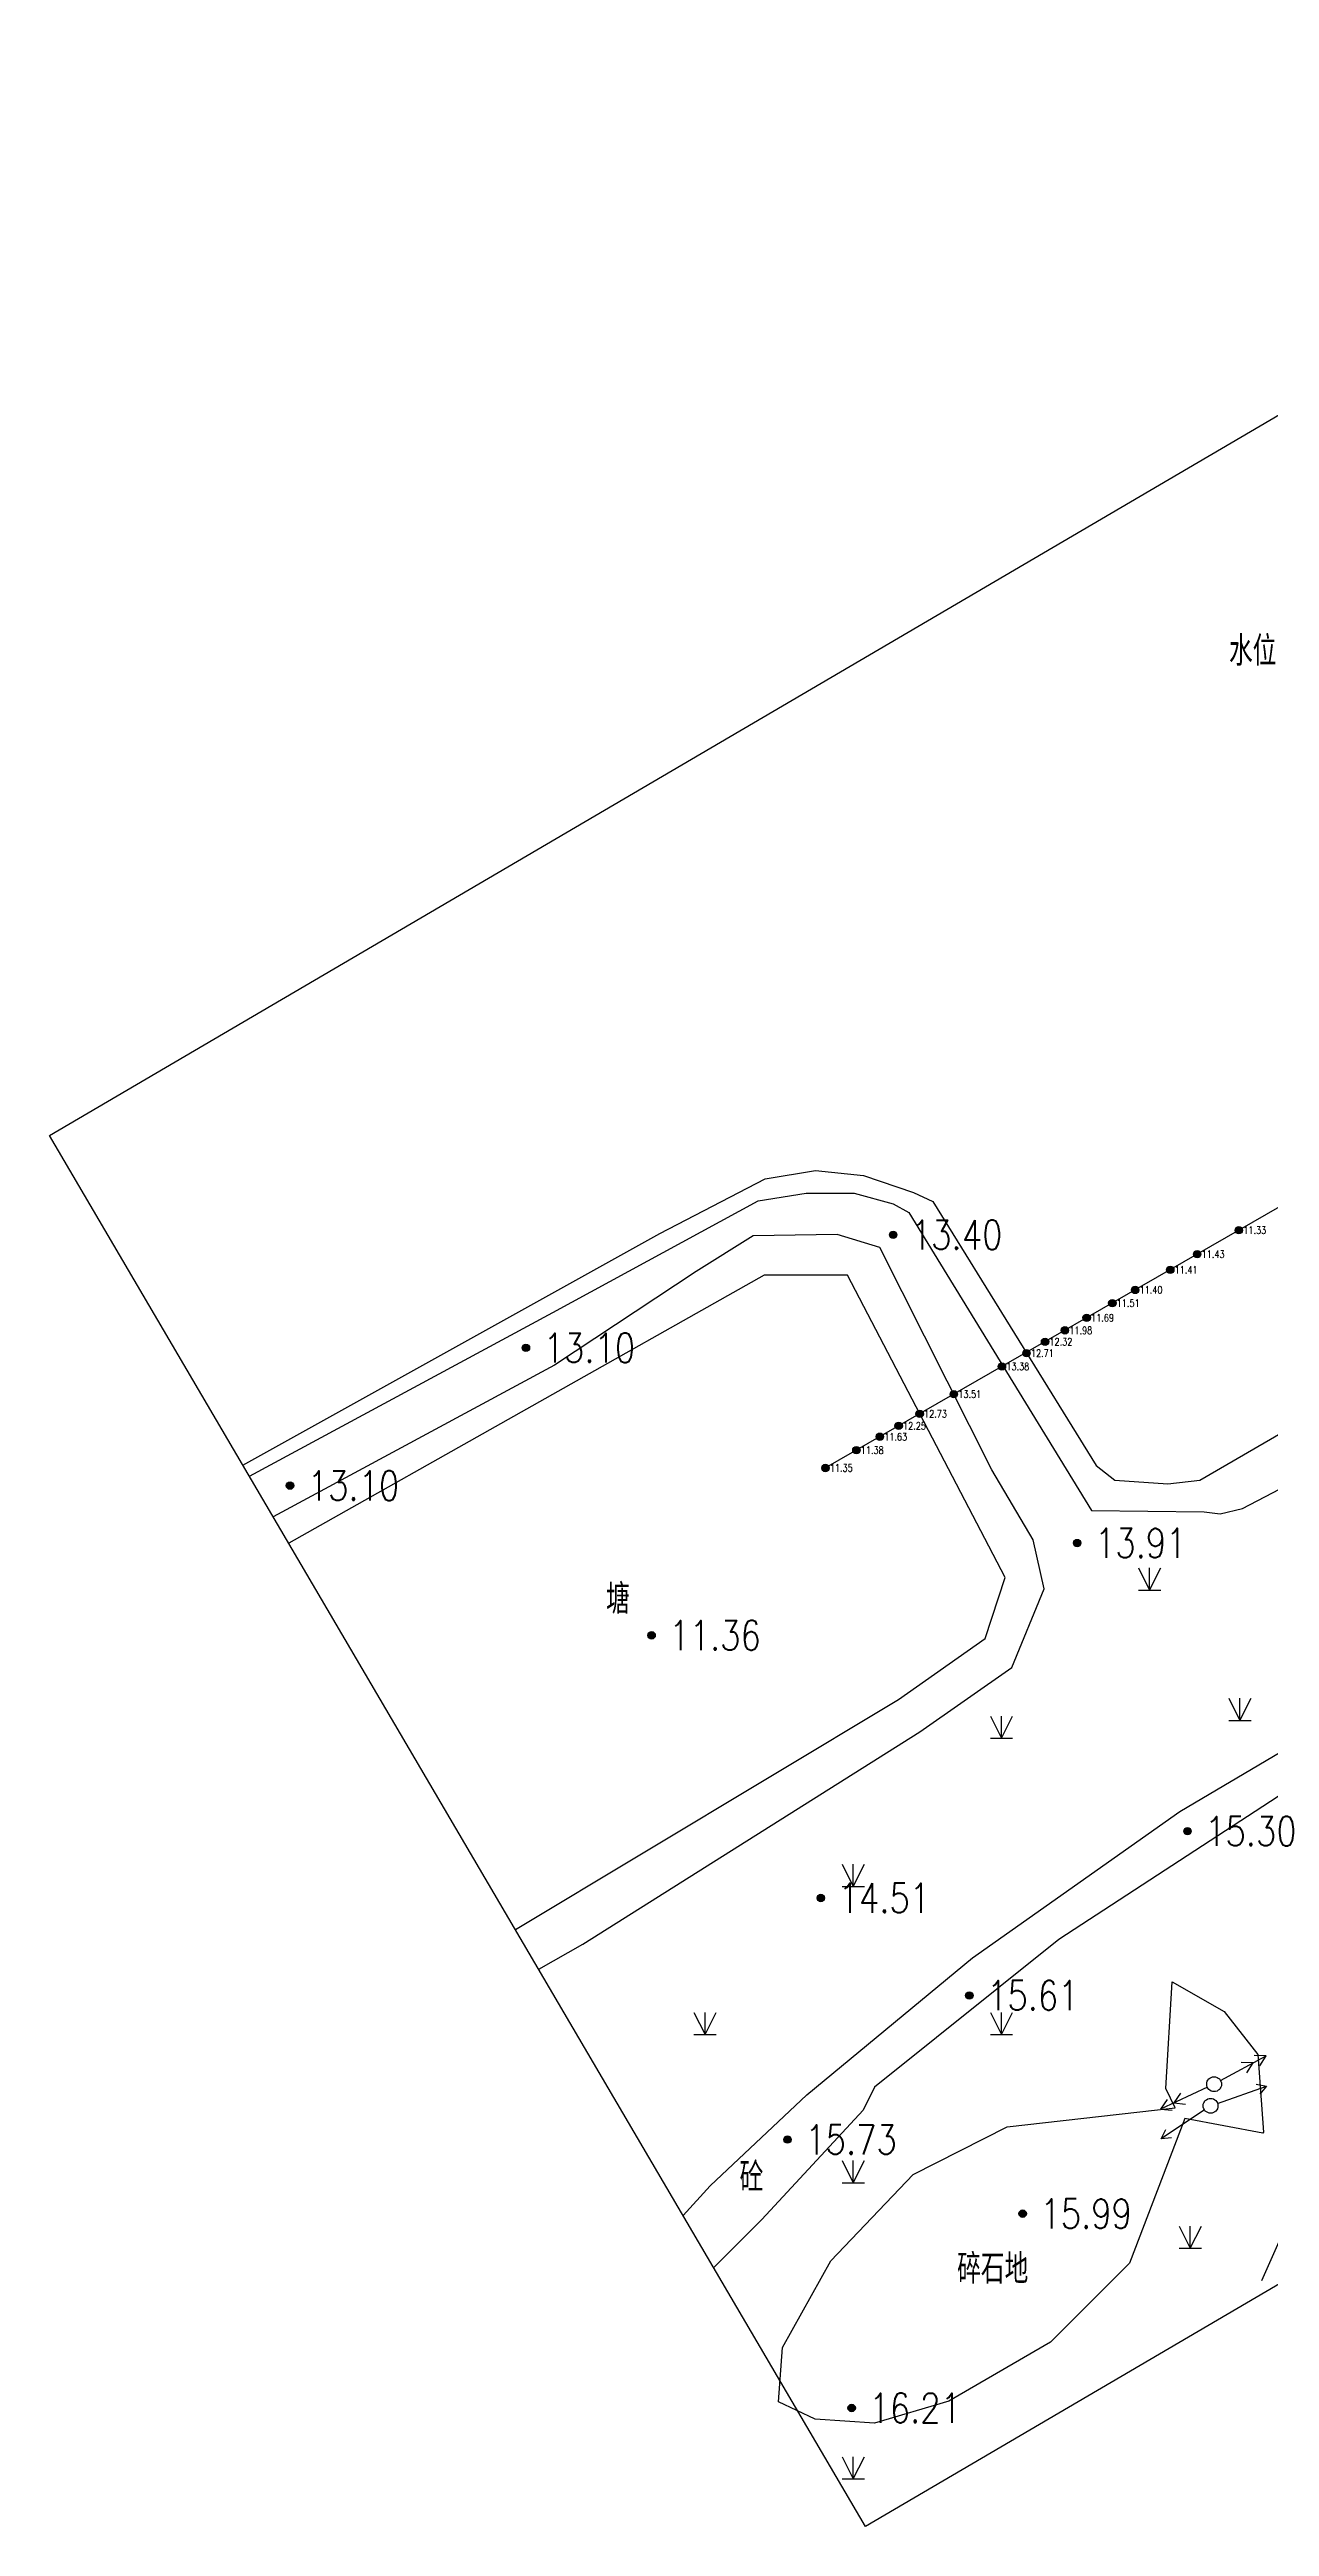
# Model space of a CAD drawing. Extents: x 393506 to 393814, y 3689661 to 3689837.
# Drawn here: x 393506.3 to 393588.6, y 3689660.7 to 3689828 of the extents above; entities that cross this region are included whole.
import ezdxf
from ezdxf.enums import TextEntityAlignment as Align

# ---------------------------------------------------------------- set-up
doc = ezdxf.new("R2010")
doc.units = 0
doc.layers.get('0').update_dxf_attribs({"linetype": 'CONTINUOUS'})
for name, color, linetype in [('DLSS', 4, 'CONTINUOUS'), ('DMTZ', 3, 'CONTINUOUS'), ('dmx', 1, 'CONTINUOUS'), ('GCD', 1, 'CONTINUOUS'), ('GXYZ', 2, 'CONTINUOUS'), ('SXSS', 5, 'CONTINUOUS'), ('ZBTZ', 3, 'CONTINUOUS')]:
    doc.layers.add(name, color=color, linetype=linetype)
doc.styles.add('HZ', font='rs.shx', dxfattribs={"width": 0.8, "bigfont": 'hztxt.shx'})
doc.styles.get("Standard").update_dxf_attribs({"font": 'rs.shx', "bigfont": 'hztxt.shx'})
doc.linetypes.add('10421', pattern='A,2,[150,AAA.SHX,S=0.5,R=0,X=0,Y=0.5],1e-11', length=2)
doc.linetypes.add('1161', pattern='A,0,[149,AAA.SHX,S=0.15,R=0,X=0,Y=0],-1.6', length=1.6)

# ---------------------------------------------------------------- blocks, each defined once
blk = doc.blocks.new('gc124')
for p, q in [((-0.75, 1.5), (0, 0)), ((-0.75, 0), (0.75, 0)), ((0, 0), (0, 1.5)), ((0, 0), (0.75, 1.5))]:
    blk.add_line(p, q)
blk = doc.blocks.new('gc170')
at = {"linetype": 'Continuous'}
blk.add_circle((0, 0), 0.5, dxfattribs=at)
blk = doc.blocks.new('gc013a')
at = {"linetype": 'Continuous'}
blk.add_line((0.5, 0), (4, 0), dxfattribs=at)
at = {"linetype": 'Continuous', "flags": 128}
for points in [[(2.31, -0.4), (3, 0), (2.31, 0.4)], [(3.31, -0.4), (4, 0), (3.31, 0.4)]]:
    blk.add_lwpolyline(points, dxfattribs=at)
blk = doc.blocks.new('gc013b')
at = {"linetype": 'Continuous'}
blk.add_line((0.5, 0), (4, 0), dxfattribs=at)
at = {"linetype": 'Continuous', "flags": 128}
blk.add_lwpolyline([(3.39, 0.35), (4, 0), (3.39, -0.35)], dxfattribs=at)
blk = doc.blocks.new('gc200')
h = blk.add_hatch(color=256)
edge = h.paths.add_edge_path()
edge.add_arc((0, 0), 0.25, 0, 360)
blk.add_circle((0, 0), 0.25)

msp = doc.modelspace()

# ---------------------------------------------------------------- linework, layer by layer
at = {"linetype": 'Continuous'}
msp.add_lwpolyline([(393506.31, 3689754.65), (393631.32, 3689827.96), (393686.39, 3689734.05), (393561.38, 3689660.74)], close=True, dxfattribs=at)
at = {"layer": 'DLSS', "linetype": 'Continuous', "flags": 128}
for points, elevation in [([(393549.08, 3689681.73), (393550.9, 3689683.73), (393557.42, 3689689.87), (393568.59, 3689699.14), (393582.59, 3689709), (393596.21, 3689717.06), (393610.41, 3689724.28), (393609.75, 3689725.77), (393606.22, 3689733.52), (393605.53, 3689735.03), (393608.46, 3689736.62), (393612.42, 3689728.71), (393614.03, 3689725.36), (393616.5, 3689726.62), (393623.94, 3689729.28), (393635.09, 3689732.36), (393645.15, 3689734.54), (393645.15, 3689734.54), (393661.54, 3689737.92), (393670.76, 3689739.97), (393682.11, 3689742.19)], 16.77), ([(393588.11, 3689677.35), (393595.15, 3689693.22), (393598.94, 3689706.24), (393599.73, 3689716), (393589.23, 3689710.03), (393574.43, 3689700.36), (393561.97, 3689690.39), (393561.22, 3689688.84), (393554.38, 3689681.46), (393551.13, 3689678.22)], 16.76)]:
    msp.add_lwpolyline(points, dxfattribs=dict(at, elevation=elevation))
at = {"layer": 'DMTZ', "linetype": '10421', "flags": 128}
for points in [[(393519.8, 3689731.65), (393540.27, 3689742.69), (393554.12, 3689750.23), (393557.38, 3689750.75), (393560.6, 3689750.75), (393563.25, 3689750.03), (393564.29, 3689749.44), (393576.63, 3689729.34), (393584.22, 3689729.25), (393585.31, 3689729.11), (393586.81, 3689729.47), (393606.03, 3689739.51), (393608.65, 3689740.9), (393609.51, 3689741.96), (393610.53, 3689743.45), (393621.49, 3689749.86), (393623.75, 3689751.46), (393623.77, 3689752.23), (393622.98, 3689753.78), (393621.74, 3689757.05), (393616.26, 3689765.27), (393610.05, 3689776.97), (393610.16, 3689777.32), (393611.8, 3689779.1), (393614.53, 3689781.42), (393617.21, 3689784.21), (393625.24, 3689791.33), (393633.66, 3689799.34), (393643.07, 3689807.91)], [(393539.33, 3689698.36), (393542.3, 3689700.06), (393565.03, 3689714.38), (393571.25, 3689718.73), (393573.44, 3689724.03), (393572.68, 3689727.34), (393569.91, 3689732.08), (393562.35, 3689747.08), (393559.47, 3689747.97), (393553.8, 3689747.88), (393549.95, 3689745.46), (393540.38, 3689739.14), (393521.41, 3689728.91)]]:
    msp.add_lwpolyline(points, dxfattribs=at)
at = {"layer": 'dmx', "linetype": 'Continuous'}
msp.add_line((393630.07, 3689773.27), (393558.67, 3689732.2), dxfattribs=at)
at = {"layer": 'SXSS', "linetype": 'Continuous', "flags": 128}
msp.add_lwpolyline([(393519.36, 3689732.39), (393547.49, 3689748.03), (393554.6, 3689751.72), (393558, 3689752.29), (393561.25, 3689751.94), (393564.62, 3689750.8), (393565.92, 3689750.18), (393576.93, 3689732.36), (393578.2, 3689731.38), (393581.78, 3689731.12), (393583.94, 3689731.38), (393602.43, 3689742.1), (393618.47, 3689751.62), (393618.96, 3689753.15), (393618.38, 3689754.65), (393618.06, 3689756.15), (393617.78, 3689758.58), (393617.23, 3689760.38), (393607.73, 3689777.81), (393608.12, 3689778.86), (393623.73, 3689790.88), (393633.38, 3689799.87), (393642.63, 3689808.66)], dxfattribs=at)
at = {"layer": 'SXSS', "color": 5, "linetype": 'Continuous', "elevation": 13.76, "flags": 128}
msp.add_lwpolyline([(393537.75, 3689701.04), (393563.59, 3689716.56), (393569.44, 3689720.68), (393570.79, 3689724.8), (393560.15, 3689745.21), (393554.54, 3689745.21), (393522.45, 3689727.13)], dxfattribs=at)
at = {"layer": 'ZBTZ', "linetype": '1161', "elevation": 16.54, "flags": 128}
for points in [[(393579.18, 3689678.52), (393578.64, 3689677.98), (393573.86, 3689673.19), (393566.99, 3689669.19), (393561.99, 3689667.72), (393557.98, 3689667.98), (393555.51, 3689669.15), (393555.78, 3689672.83), (393559.03, 3689678.67), (393564.59, 3689684.51), (393570.94, 3689687.72), (393582.28, 3689689), (393581.65, 3689690.3), (393582.06, 3689697.5), (393585.58, 3689695.5), (393587.85, 3689692.61), (393588.24, 3689687.35), (393588.18, 3689687.29)], [(393588.18, 3689687.29), (393582.92, 3689688.29), (393579.18, 3689678.52)]]:
    msp.add_lwpolyline(points, dxfattribs=at)

# ---------------------------------------------------------------- block references
at = {"layer": 'GCD', "linetype": 'Continuous'}
ref = msp.add_blockref('gc200', (393563.24, 3689747.94, 13.4), dxfattribs=at)
ref.add_attrib('height', '13.40', dxfattribs={"linetype": 'Continuous', "height": 2, "width": 0.8}).set_placement((393564.44, 3689747.94, 13.4), align=Align.MIDDLE_LEFT)
ref = msp.add_blockref('gc200', (393586.57, 3689748.25, 11.33), dxfattribs=at)
ref.add_attrib('height', '11.33', dxfattribs={"linetype": 'Continuous', "height": 0.5, "width": 0.8}).set_placement((393586.87, 3689748.25, 11.33), align=Align.MIDDLE_LEFT)
ref = msp.add_blockref('gc200', (393583.76, 3689746.63, 11.43), dxfattribs=at)
ref.add_attrib('height', '11.43', dxfattribs={"linetype": 'Continuous', "height": 0.5, "width": 0.8}).set_placement((393584.06, 3689746.63), align=Align.MIDDLE_LEFT)
ref = msp.add_blockref('gc200', (393579.57, 3689744.22, 11.4), dxfattribs=at)
ref.add_attrib('height', '11.40', dxfattribs={"linetype": 'Continuous', "height": 0.5, "width": 0.8}).set_placement((393579.87, 3689744.22), align=Align.MIDDLE_LEFT)
ref = msp.add_blockref('gc200', (393581.94, 3689745.58, 11.41), dxfattribs=at)
ref.add_attrib('height', '11.41', dxfattribs={"linetype": 'Continuous', "height": 0.5, "width": 0.8}).set_placement((393582.24, 3689745.58, 11.41), align=Align.MIDDLE_LEFT)
ref = msp.add_blockref('gc200', (393576.3, 3689742.34, 11.69), dxfattribs=at)
ref.add_attrib('height', '11.69', dxfattribs={"linetype": 'Continuous', "height": 0.5, "width": 0.8}).set_placement((393576.6, 3689742.34), align=Align.MIDDLE_LEFT)
ref = msp.add_blockref('gc200', (393578.03, 3689743.33, 11.51), dxfattribs=at)
ref.add_attrib('height', '11.51', dxfattribs={"linetype": 'Continuous', "height": 0.5, "width": 0.8}).set_placement((393578.33, 3689743.33, 11.51), align=Align.MIDDLE_LEFT)
ref = msp.add_blockref('gc200', (393538.46, 3689740.31, 13.1), dxfattribs=at)
ref.add_attrib('height', '13.10', dxfattribs={"linetype": 'Continuous', "height": 2, "width": 0.8}).set_placement((393539.66, 3689740.31, 13.1), align=Align.MIDDLE_LEFT)
ref = msp.add_blockref('gc200', (393573.49, 3689740.72, 12.32), dxfattribs=at)
ref.add_attrib('height', '12.32', dxfattribs={"linetype": 'Continuous', "height": 0.5, "width": 0.8}).set_placement((393573.79, 3689740.72), align=Align.MIDDLE_LEFT)
ref = msp.add_blockref('gc200', (393574.83, 3689741.49, 11.98), dxfattribs=at)
ref.add_attrib('height', '11.98', dxfattribs={"linetype": 'Continuous', "height": 0.5, "width": 0.8}).set_placement((393575.13, 3689741.49), align=Align.MIDDLE_LEFT)
ref = msp.add_blockref('gc200', (393570.58, 3689739.05, 13.38), dxfattribs=at)
ref.add_attrib('height', '13.38', dxfattribs={"linetype": 'Continuous', "height": 0.5, "width": 0.8}).set_placement((393570.88, 3689739.05), align=Align.MIDDLE_LEFT)
ref = msp.add_blockref('gc200', (393572.24, 3689739.95, 12.71), dxfattribs=at)
ref.add_attrib('height', '12.71', dxfattribs={"linetype": 'Continuous', "height": 0.5, "width": 0.8}).set_placement((393572.54, 3689739.95), align=Align.MIDDLE_LEFT)
ref = msp.add_blockref('gc200', (393565.03, 3689735.85, 12.73), dxfattribs=at)
ref.add_attrib('height', '12.73', dxfattribs={"linetype": 'Continuous', "height": 0.5, "width": 0.8}).set_placement((393565.33, 3689735.85), align=Align.MIDDLE_LEFT)
ref = msp.add_blockref('gc200', (393567.34, 3689737.18, 13.51), dxfattribs=at)
ref.add_attrib('height', '13.51', dxfattribs={"linetype": 'Continuous', "height": 0.5, "width": 0.8}).set_placement((393567.64, 3689737.18), align=Align.MIDDLE_LEFT)
ref = msp.add_blockref('gc200', (393562.34, 3689734.31, 11.63), dxfattribs=at)
ref.add_attrib('height', '11.63', dxfattribs={"linetype": 'Continuous', "height": 0.5, "width": 0.8}).set_placement((393562.64, 3689734.31, 11.63), align=Align.MIDDLE_LEFT)
ref = msp.add_blockref('gc200', (393563.61, 3689735.04, 12.25), dxfattribs=at)
ref.add_attrib('height', '12.25', dxfattribs={"linetype": 'Continuous', "height": 0.5, "width": 0.8}).set_placement((393563.91, 3689735.04, 12.25), align=Align.MIDDLE_LEFT)
ref = msp.add_blockref('gc200', (393560.76, 3689733.4, 11.38), dxfattribs=at)
ref.add_attrib('height', '11.38', dxfattribs={"linetype": 'Continuous', "height": 0.5, "width": 0.8}).set_placement((393561.06, 3689733.4, 11.38), align=Align.MIDDLE_LEFT)
ref = msp.add_blockref('gc200', (393522.54, 3689731.01, 13.1), dxfattribs=at)
ref.add_attrib('height', '13.10', dxfattribs={"linetype": 'Continuous', "height": 2, "width": 0.8}).set_placement((393523.74, 3689731.01, 13.1), align=Align.MIDDLE_LEFT)
ref = msp.add_blockref('gc200', (393558.67, 3689732.2, 11.35), dxfattribs=at)
ref.add_attrib('height', '11.35', dxfattribs={"linetype": 'Continuous', "height": 0.5, "width": 0.8}).set_placement((393558.97, 3689732.2, 11.35), align=Align.MIDDLE_LEFT)
ref = msp.add_blockref('gc200', (393575.66, 3689727.13, 13.91), dxfattribs=at)
ref.add_attrib('height', '13.91', dxfattribs={"linetype": 'Continuous', "height": 2, "width": 0.8}).set_placement((393576.86, 3689727.13, 13.91), align=Align.MIDDLE_LEFT)
ref = msp.add_blockref('gc200', (393546.94, 3689720.9, 11.36), dxfattribs=at)
ref.add_attrib('height', '11.36', dxfattribs={"linetype": 'Continuous', "height": 2, "width": 0.8}).set_placement((393548.14, 3689720.9, 11.36), align=Align.MIDDLE_LEFT)
ref = msp.add_blockref('gc200', (393583.1, 3689707.68, 15.3), dxfattribs=at)
ref.add_attrib('height', '15.30', dxfattribs={"linetype": 'Continuous', "height": 2, "width": 0.8}).set_placement((393584.3, 3689707.68, 15.3), align=Align.MIDDLE_LEFT)
ref = msp.add_blockref('gc200', (393558.36, 3689703.17, 14.51), dxfattribs=at)
ref.add_attrib('height', '14.51', dxfattribs={"linetype": 'Continuous', "height": 2, "width": 0.8}).set_placement((393559.56, 3689703.17, 14.51), align=Align.MIDDLE_LEFT)
ref = msp.add_blockref('gc200', (393568.38, 3689696.59, 15.61), dxfattribs=at)
ref.add_attrib('height', '15.61', dxfattribs={"linetype": 'Continuous', "height": 2, "width": 0.8}).set_placement((393569.58, 3689696.59, 15.61), align=Align.MIDDLE_LEFT)
ref = msp.add_blockref('gc200', (393556.11, 3689686.86, 15.73), dxfattribs=at)
ref.add_attrib('height', '15.73', dxfattribs={"linetype": 'Continuous', "height": 2, "width": 0.8}).set_placement((393557.31, 3689686.86, 15.73), align=Align.MIDDLE_LEFT)
ref = msp.add_blockref('gc200', (393571.98, 3689681.86, 15.99), dxfattribs=at)
ref.add_attrib('height', '15.99', dxfattribs={"linetype": 'Continuous', "height": 2, "width": 0.8}).set_placement((393573.18, 3689681.86, 15.99), align=Align.MIDDLE_LEFT)
ref = msp.add_blockref('gc200', (393560.44, 3689668.74, 16.21), dxfattribs=at)
ref.add_attrib('height', '16.21', dxfattribs={"linetype": 'Continuous', "height": 2, "width": 0.8}).set_placement((393561.64, 3689668.74, 16.21), align=Align.MIDDLE_LEFT)
at = {"layer": 'GXYZ', "linetype": 'Continuous'}
for name, p, rotation in [('gc013a', (393584.9, 3689690.6), 28.75337038159673), ('gc013a', (393584.9, 3689690.6), 205.0209025878334), ('gc013b', (393584.66, 3689689.14), 19.40901972683516), ('gc013b', (393584.66, 3689689.14), 213.7161037583566)]:
    msp.add_blockref(name, p, dxfattribs=dict(at, rotation=rotation))
for p in [(393584.9, 3689690.6), (393584.9, 3689690.6), (393584.66, 3689689.14)]:
    msp.add_blockref('gc170', p, dxfattribs=at)
at = {"layer": 'ZBTZ', "linetype": 'Continuous'}
for p in [(393580.55, 3689723.95), (393586.64, 3689715.15), (393570.55, 3689713.95), (393560.55, 3689703.95), (393550.55, 3689693.95), (393570.55, 3689693.95), (393560.55, 3689683.95), (393583.29, 3689679.52), (393560.55, 3689663.95)]:
    msp.add_blockref('gc124', p, dxfattribs=at)

# ---------------------------------------------------------------- texts
at = {"layer": 'DLSS', "linetype": 'Continuous', "style": 'HZ', "width": 0.8}
for s, p in [('水位：12.71（废黄河高程系）', (393597.79, 3689787.46)), ('砼', (393553.68, 3689684.43)), ('碎石地', (393569.96, 3689678.24))]:
    msp.add_text(s, height=2, dxfattribs=at).set_placement(p, align=Align.MIDDLE)
at = {"layer": 'SXSS', "linetype": 'Continuous', "style": 'HZ', "width": 0.8}
msp.add_text('塘', height=2, dxfattribs=at).set_placement((393544.67, 3689723.47), align=Align.MIDDLE)

doc.saveas('drawing.dxf')
